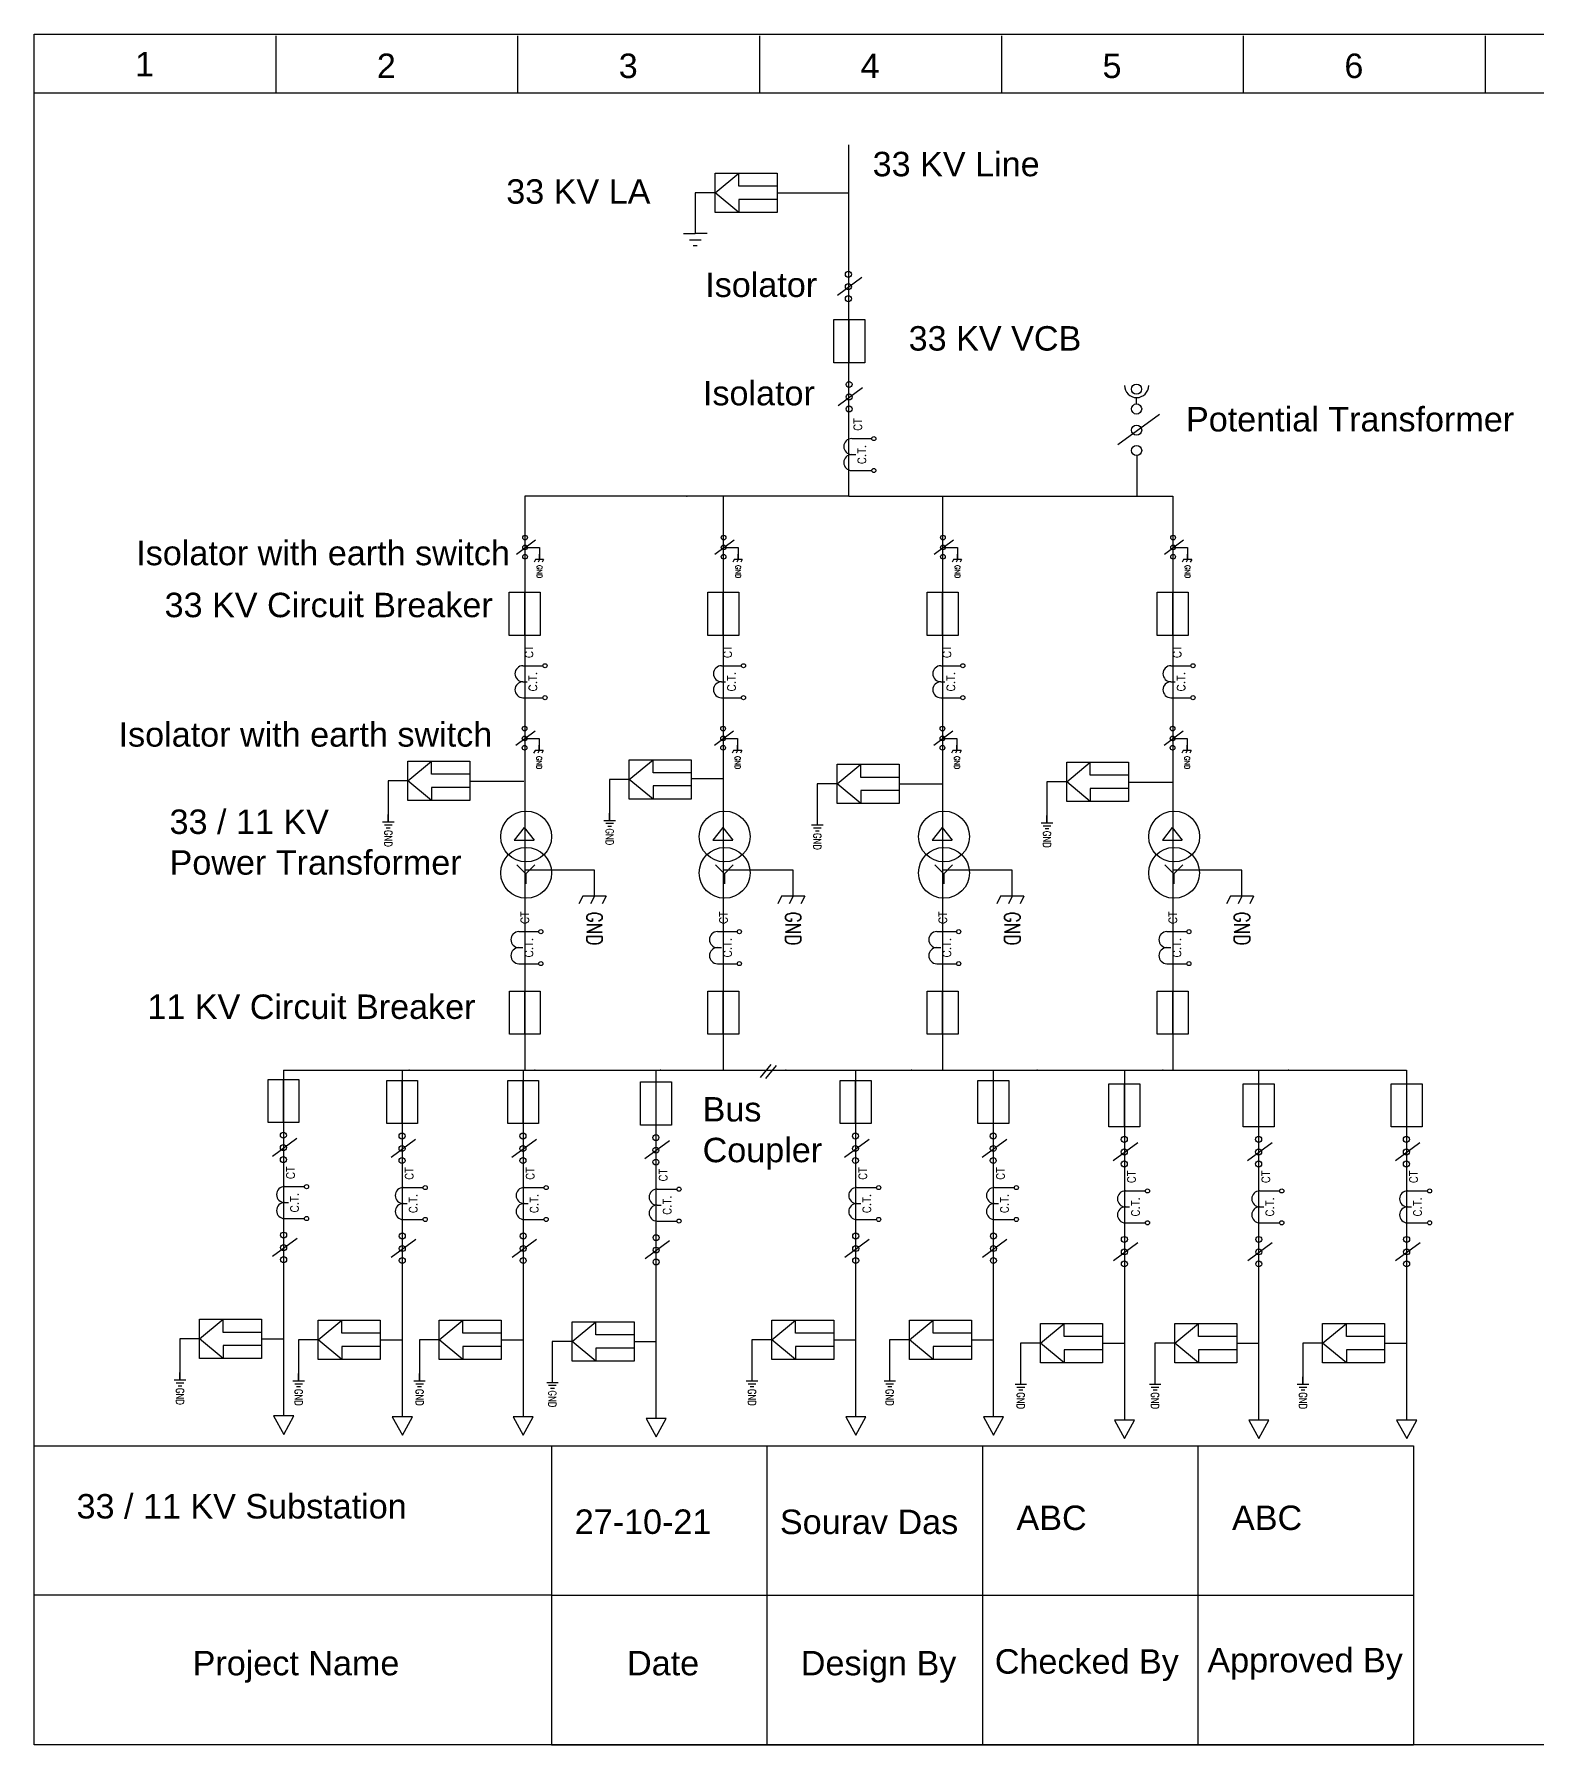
# Model space of a CAD drawing. Header units: inches. Extents: x 0 to 297, y 0 to 210.
# Drawn here: x 0 to 184.6, y 0 to 210 of the extents above; entities that cross this region are included whole.
import ezdxf
from ezdxf.enums import TextEntityAlignment as Align

# ---------------------------------------------------------------- set-up
doc = ezdxf.new("R2010")
doc.units = ezdxf.units.IN
doc.header["$MEASUREMENT"] = 0
for name, color, linetype in [('DESCCHILD', 20, 'Continuous'), ('MISC', 7, 'Continuous'), ('SYMS', 7, 'Continuous'), ('TAGS', 150, 'Continuous')]:
    doc.layers.add(name, color=color, linetype=linetype)
doc.styles.get("Standard").update_dxf_attribs({"font": 'arial.ttf'})
doc.styles.add('WD', font='romans.shx')

# ---------------------------------------------------------------- blocks, each defined once
blk = doc.blocks.new('HXF1CT')
for p, q in [((-0.25, 0.344), (-0.25, 0.032)), ((0, 0.344), (0, 0.281)), ((0.25, 0.344), (0.25, 0.032))]:
    blk.add_line(p, q)
for centre in [(-0.249, 0), (0.249, 0)]:
    blk.add_circle(centre, 0.0322)
for centre in [(-0.125, 0.344), (0.125, 0.344)]:
    blk.add_arc(centre, 0.125, 0, 180)
at = {"style": 'WD', "width": 0.7}
for tag, p in [('INST', (-0.388, 0.577)), ('DESC1', (-0.388, 0.252)), ('LOC', (-0.388, 0.408)), ('DESC2', (-0.388, 0.095))]:
    blk.add_attdef(tag, text='', height=0.125, dxfattribs=at).set_placement(p, align=Align.RIGHT)
at = {"style": 'WD'}
blk.add_attdef('TAG1', (0.368, 0.188), '', height=0.125, dxfattribs=at)
for tag, p, height, flags in [('X4TERM01', (-0.281, 0), 0.0125, 1), ('X1TERM02', (0.281, 0), 0.0125, 1), ('FAMILY', (0.304, 0.191), 0.01, 9), ('X8TERM01', (-0.249, -0.032), 0.0125, 1), ('X8TERM02', (0.249, -0.032), 0.0125, 1)]:
    blk.add_attdef(tag, p, '', height=height, dxfattribs=dict(at, flags=flags))
blk.add_attdef('TYPE', text='', height=0.125, dxfattribs=at).set_placement((0, 0.125), align=Align.CENTER)
at = {"linetype": 'Continuous', "style": 'WD', "flags": 9}
for tag, p in [('ASSYCODE', (0.328, 0.125)), ('MFG', (0.327, 0.143)), ('CAT', (0.329, 0.162))]:
    blk.add_attdef(tag, text='', height=0.01, dxfattribs=at).set_placement(p, align=Align.CENTER)
at = {"style": 'WD', "width": 0.7}
blk.add_attdef('RATING1', (0.368, 0.031), '', height=0.125, dxfattribs=at)
at = {"linetype": 'Continuous', "style": 'WD', "flags": 8}
for tag, p in [('TERM01', (-0.188, -0.031)), ('TERM02', (0.328, -0.031))]:
    blk.add_attdef(tag, text='', height=0.125, dxfattribs=at).set_placement(p, align=Align.TOP_LEFT)
blk = doc.blocks.new('HGND1')
for p, q in [((0.125, 0), (0, 0)), ((0.125, 0.09375), (0.125, -0.09375)), ((0.125, 0.09375), (0.1875, 0.0625)), ((0.125, 0), (0.1875, -0.03125)), ((0.125, -0.09375), (0.1875, -0.125))]:
    blk.add_line(p, q)
at = {"style": 'WD', "width": 0.8}
for tag, p in [('INST', (0.25, 0.3125)), ('LOC', (0.25, 0.15625)), ('TAG1', (0.25, 0)), ('DESC1', (0.25, -0.15625)), ('DESC2', (0.25, -0.3125))]:
    blk.add_attdef(tag, text='', height=0.125, dxfattribs=at).set_placement(p, align=Align.MIDDLE_LEFT)
at = {"style": 'WD', "flags": 1}
for tag in ['ASSYCODE', 'X4TERM01', 'CAT', 'FAMILY', 'MFG']:
    blk.add_attdef(tag, (0, 0), '', height=0.01, dxfattribs=at)
blk = doc.blocks.new('HGND2')
for p, q in [((0.125, 0), (0, 0)), ((0.125, 0.09375), (0.125, -0.09375)), ((0.171875, 0.0625), (0.171875, -0.0625)), ((0.21875, 0.03125), (0.21875, -0.03125))]:
    blk.add_line(p, q)
at = {"style": 'WD', "width": 0.8}
for tag, p in [('INST', (0.25, 0.3125)), ('TAG1', (0.25, 0)), ('LOC', (0.25, 0.15625)), ('DESC1', (0.25, -0.15625)), ('DESC2', (0.25, -0.3125))]:
    blk.add_attdef(tag, text='', height=0.125, dxfattribs=at).set_placement(p, align=Align.MIDDLE_LEFT)
at = {"style": 'WD', "flags": 1}
for tag in ['ASSYCODE', 'CAT', 'X4TERM01', 'MFG', 'FAMILY']:
    blk.add_attdef(tag, (0, 0), '', height=0.01, dxfattribs=at)

msp = doc.modelspace()

# ---------------------------------------------------------------- linework, layer by layer
for p, q in [((29.7, 202.82), (29.7, 209.8)), ((59.4, 202.82), (59.4, 209.8)), ((89.1, 202.82), (89.1, 209.8)), ((118.8, 202.82), (118.8, 209.8)), ((148.5, 202.82), (148.5, 209.8)), ((178.2, 202.82), (178.2, 209.8)), ((0, 202.82), (297, 202.82)), ((100.01, 192.53), (100.01, 196.43)), ((83.61, 192.94), (91.22, 192.94)), ((83.61, 188.11), (83.61, 192.94)), ((83.61, 190.53), (86.52, 192.94)), ((86.52, 191.33), (86.52, 192.94)), ((91.22, 191.33), (86.52, 191.33)), ((91.22, 192.94), (91.22, 188.11)), ((100.01, 183.63), (100.01, 192.53)), ((83.61, 190.53), (81.17, 190.53)), ((81.17, 190.53), (81.17, 185.54)), ((86.52, 188.11), (83.61, 190.53)), ((91.22, 189.72), (86.52, 189.72)), ((86.52, 189.72), (86.52, 188.11)), ((91.22, 190.53), (100.01, 190.53)), ((91.22, 188.11), (83.61, 188.11)), ((79.73, 185.54), (81.17, 185.54)), ((82.61, 185.54), (81.17, 185.54)), ((80.45, 184.76), (81.89, 184.76)), ((80.92, 184.06), (81.41, 184.06)), ((100.01, 153.27), (100.01, 183.63)), ((98.62, 177.96), (101.62, 180.17)), ((100.08, 169.66), (100.08, 174.96)), ((98.71, 164.43), (101.71, 166.64)), ((135.36, 164.62), (135.36, 165.38)), ((133.07, 159.63), (138.17, 163.37)), ((135.39, 158.3), (135.39, 153.27)), ((100.01, 153.27), (60.23, 153.27)), ((60.23, 153.27), (60.23, 82.8)), ((84.6, 153.27), (84.6, 82.8)), ((84.6, 153.27), (84.6, 82.8)), ((100.01, 153.27), (139.79, 153.27)), ((111.54, 153.27), (111.54, 82.8)), ((111.54, 153.27), (111.54, 82.8)), ((139.79, 153.27), (139.79, 82.8)), ((139.79, 153.27), (139.79, 82.8)), ((59.21, 146.18), (61.57, 147.91)), ((83.59, 146.18), (85.95, 147.91)), ((110.52, 146.18), (112.88, 147.91)), ((138.78, 146.18), (141.13, 147.91)), ((60.27, 147), (62.06, 147)), ((62.06, 147), (62.06, 145.56)), ((84.65, 147), (86.43, 147)), ((86.43, 147), (86.43, 145.56)), ((111.58, 147), (113.36, 147)), ((113.36, 147), (113.36, 145.56)), ((139.84, 147), (141.62, 147)), ((141.62, 147), (141.62, 145.56)), ((60.23, 136.2), (60.23, 141.5)), ((84.61, 136.2), (84.61, 141.5)), ((111.54, 136.2), (111.54, 141.5)), ((139.8, 136.2), (139.8, 141.5)), ((59.15, 122.73), (61.51, 124.46)), ((83.53, 122.73), (85.88, 124.46)), ((110.46, 122.73), (112.81, 124.46)), ((138.72, 122.73), (141.07, 124.46)), ((60.21, 123.55), (61.99, 123.55)), ((61.99, 123.55), (61.99, 122.11)), ((84.59, 123.55), (86.37, 123.55)), ((86.37, 123.55), (86.37, 122.11)), ((111.52, 123.55), (113.3, 123.55)), ((113.3, 123.55), (113.3, 122.11)), ((139.78, 123.55), (141.56, 123.55)), ((141.56, 123.55), (141.56, 122.11)), ((45.89, 120.75), (53.5, 120.75)), ((45.89, 115.91), (45.89, 120.75)), ((45.89, 118.33), (48.8, 120.75)), ((48.8, 119.14), (48.8, 120.75)), ((53.5, 120.75), (53.5, 115.91)), ((73.07, 120.93), (80.68, 120.93)), ((73.07, 116.1), (73.07, 120.93)), ((73.07, 118.52), (75.98, 120.93)), ((75.98, 119.32), (75.98, 120.93)), ((80.68, 120.93), (80.68, 116.1)), ((98.58, 120.38), (106.19, 120.38)), ((98.58, 115.54), (98.58, 120.38)), ((98.58, 117.96), (101.49, 120.38)), ((101.49, 118.77), (101.49, 120.38)), ((106.19, 120.38), (106.19, 115.54)), ((126.77, 120.64), (134.37, 120.64)), ((126.77, 115.8), (126.77, 120.64)), ((126.77, 118.22), (129.67, 120.64)), ((129.67, 119.02), (129.67, 120.64)), ((134.37, 120.64), (134.37, 115.8)), ((45.89, 118.33), (43.45, 118.33)), ((43.45, 118.33), (43.45, 113.35)), ((48.8, 115.91), (45.89, 118.33)), ((53.5, 119.14), (48.8, 119.14)), ((53.48, 118.31), (60.13, 118.31)), ((73.07, 118.52), (70.63, 118.52)), ((70.63, 118.52), (70.63, 113.53)), ((75.98, 116.1), (73.07, 118.52)), ((80.68, 119.32), (75.98, 119.32)), ((80.68, 117.71), (75.98, 117.71)), ((75.98, 117.71), (75.98, 116.1)), ((80.74, 118.64), (84.6, 118.64)), ((98.58, 117.96), (96.14, 117.96)), ((96.14, 117.96), (96.14, 112.98)), ((101.49, 115.54), (98.58, 117.96)), ((106.19, 118.77), (101.49, 118.77)), ((106.17, 117.98), (111.54, 117.98)), ((126.77, 118.22), (124.33, 118.22)), ((124.33, 118.22), (124.33, 113.23)), ((129.67, 115.8), (126.77, 118.22)), ((134.37, 119.02), (129.67, 119.02)), ((134.34, 118.17), (139.79, 118.17)), ((53.5, 115.91), (45.89, 115.91)), ((53.5, 117.53), (48.8, 117.53)), ((48.8, 117.53), (48.8, 115.91)), ((80.68, 116.1), (73.07, 116.1)), ((106.19, 115.54), (98.58, 115.54)), ((106.19, 117.15), (101.49, 117.15)), ((101.49, 117.15), (101.49, 115.54)), ((134.37, 115.8), (126.77, 115.8)), ((134.37, 117.41), (129.67, 117.41)), ((129.67, 117.41), (129.67, 115.8)), ((60.17, 112.62), (58.95, 111.04)), ((60.17, 112.62), (61.4, 111.04)), ((84.55, 112.62), (83.33, 111.04)), ((84.55, 112.62), (85.78, 111.04)), ((111.48, 112.62), (110.26, 111.04)), ((111.48, 112.62), (112.71, 111.04)), ((139.74, 112.62), (138.52, 111.04)), ((139.74, 112.62), (140.97, 111.04)), ((58.95, 111.04), (61.4, 111.04)), ((83.33, 111.04), (85.78, 111.04)), ((110.26, 111.04), (112.71, 111.04)), ((138.52, 111.04), (140.97, 111.04)), ((59.27, 108.03), (60.37, 106.94)), ((68.79, 107.38), (60.23, 107.38)), ((60.37, 106.94), (61.46, 108.03)), ((68.79, 106.09), (68.79, 107.38)), ((83.65, 108.03), (84.74, 106.94)), ((93.19, 107.38), (84.6, 107.38)), ((84.74, 106.94), (85.84, 108.03)), ((93.19, 106.09), (93.19, 107.38)), ((110.58, 108.03), (111.67, 106.94)), ((120.09, 107.38), (111.54, 107.38)), ((111.67, 106.94), (112.77, 108.03)), ((120.09, 106.09), (120.09, 107.38)), ((138.84, 108.03), (139.93, 106.94)), ((148.29, 107.38), (139.79, 107.38)), ((139.93, 106.94), (141.03, 108.03)), ((148.29, 106.09), (148.29, 107.38)), ((60.37, 106.94), (60.37, 105.71)), ((84.74, 106.94), (84.74, 105.71)), ((111.67, 106.94), (111.67, 105.71)), ((139.93, 106.94), (139.93, 105.71)), ((60.23, 87.22), (60.23, 92.53)), ((84.61, 87.22), (84.61, 92.53)), ((111.54, 87.22), (111.54, 92.53)), ((139.8, 87.22), (139.8, 92.53)), ((30.61, 82.8), (168.49, 82.8)), ((30.61, 82.8), (30.61, 44.57)), ((45.17, 82.8), (45.17, 44.46)), ((60.02, 82.8), (60.02, 44.46)), ((76.34, 82.8), (76.34, 44.27)), ((90.44, 83.52), (89.14, 81.92)), ((91.11, 83.39), (89.81, 81.78)), ((100.85, 82.8), (100.85, 44.46)), ((117.76, 82.8), (117.76, 44.46)), ((133.85, 82.8), (133.85, 44.05)), ((150.34, 82.8), (150.34, 44.05)), ((168.49, 82.8), (168.49, 44.05)), ((30.62, 76.38), (30.62, 81.68)), ((45.18, 76.27), (45.18, 81.57)), ((60.03, 76.27), (60.03, 81.57)), ((76.36, 76.07), (76.36, 81.38)), ((100.86, 76.27), (100.86, 81.57)), ((117.77, 76.27), (117.77, 81.57)), ((133.86, 75.86), (133.86, 81.16)), ((150.36, 75.86), (150.36, 81.16)), ((29.25, 72.27), (32.25, 74.47)), ((43.81, 72.15), (46.82, 74.36)), ((58.66, 72.15), (61.67, 74.36)), ((74.98, 71.96), (77.99, 74.17)), ((99.49, 72.15), (102.5, 74.36)), ((116.4, 72.15), (119.41, 74.36)), ((132.49, 71.74), (135.49, 73.95)), ((148.98, 71.74), (151.99, 73.95)), ((167.13, 71.74), (170.14, 73.95)), ((29.27, 59.99), (32.28, 62.2)), ((43.84, 59.88), (46.84, 62.09)), ((58.68, 59.88), (61.69, 62.09)), ((75.01, 59.69), (78.02, 61.89)), ((99.52, 59.88), (102.52, 62.09)), ((116.43, 59.88), (119.43, 62.09)), ((132.51, 59.47), (135.52, 61.68)), ((149.01, 59.47), (152.02, 61.68)), ((167.16, 59.47), (170.16, 61.68)), ((20.31, 52.24), (27.92, 52.24)), ((20.31, 47.41), (20.31, 52.24)), ((20.31, 49.82), (23.22, 52.24)), ((23.22, 50.63), (23.22, 52.24)), ((27.92, 50.63), (23.22, 50.63)), ((27.92, 52.24), (27.92, 47.41)), ((34.88, 52.13), (42.49, 52.13)), ((34.88, 47.29), (34.88, 52.13)), ((34.88, 49.71), (37.79, 52.13)), ((37.79, 50.52), (37.79, 52.13)), ((42.49, 50.52), (37.79, 50.52)), ((42.49, 52.13), (42.49, 47.29)), ((49.73, 52.13), (57.34, 52.13)), ((49.73, 47.29), (49.73, 52.13)), ((49.73, 49.71), (52.63, 52.13)), ((52.63, 50.52), (52.63, 52.13)), ((57.34, 50.52), (52.63, 50.52)), ((57.34, 52.13), (57.34, 47.29)), ((66.05, 51.94), (73.66, 51.94)), ((66.05, 47.1), (66.05, 51.94)), ((66.05, 49.52), (68.96, 51.94)), ((68.96, 50.32), (68.96, 51.94)), ((73.66, 51.94), (73.66, 47.1)), ((90.56, 52.13), (98.17, 52.13)), ((90.56, 47.29), (90.56, 52.13)), ((90.56, 49.71), (93.47, 52.13)), ((93.47, 50.52), (93.47, 52.13)), ((98.17, 50.52), (93.47, 50.52)), ((98.17, 52.13), (98.17, 47.29)), ((107.47, 52.13), (115.08, 52.13)), ((107.47, 47.29), (107.47, 52.13)), ((107.47, 49.71), (110.38, 52.13)), ((110.38, 50.52), (110.38, 52.13)), ((115.08, 50.52), (110.38, 50.52)), ((115.08, 52.13), (115.08, 47.29)), ((123.56, 51.72), (131.16, 51.72)), ((123.56, 46.88), (123.56, 51.72)), ((123.56, 49.3), (126.46, 51.72)), ((126.46, 50.11), (126.46, 51.72)), ((131.16, 51.72), (131.16, 46.88)), ((140.05, 51.72), (147.66, 51.72)), ((140.05, 46.88), (140.05, 51.72)), ((140.05, 49.3), (142.96, 51.72)), ((142.96, 50.11), (142.96, 51.72)), ((147.66, 51.72), (147.66, 46.88)), ((158.2, 51.72), (165.81, 51.72)), ((158.2, 46.88), (158.2, 51.72)), ((158.2, 49.3), (161.11, 51.72)), ((161.11, 50.11), (161.11, 51.72)), ((165.81, 51.72), (165.81, 46.88)), ((20.31, 49.82), (17.87, 49.82)), ((17.87, 49.82), (17.87, 44.84)), ((23.22, 47.41), (20.31, 49.82)), ((27.92, 49.02), (23.22, 49.02)), ((23.22, 49.02), (23.22, 47.41)), ((27.92, 49.82), (30.61, 49.82)), ((34.88, 49.71), (32.44, 49.71)), ((32.44, 49.71), (32.44, 44.73)), ((37.79, 47.29), (34.88, 49.71)), ((42.49, 48.91), (37.79, 48.91)), ((37.79, 48.91), (37.79, 47.29)), ((42.49, 49.71), (45.17, 49.71)), ((49.73, 49.71), (47.29, 49.71)), ((47.29, 49.71), (47.29, 44.73)), ((52.63, 47.29), (49.73, 49.71)), ((57.34, 48.91), (52.63, 48.91)), ((52.63, 48.91), (52.63, 47.29)), ((57.34, 49.71), (60.02, 49.71)), ((66.05, 49.52), (63.61, 49.52)), ((63.61, 49.52), (63.61, 44.53)), ((68.96, 47.1), (66.05, 49.52)), ((73.66, 50.32), (68.96, 50.32)), ((73.66, 48.71), (68.96, 48.71)), ((68.96, 48.71), (68.96, 47.1)), ((73.66, 49.52), (76.34, 49.52)), ((90.56, 49.71), (88.12, 49.71)), ((88.12, 49.71), (88.12, 44.73)), ((93.47, 47.29), (90.56, 49.71)), ((98.17, 48.91), (93.47, 48.91)), ((93.47, 48.91), (93.47, 47.29)), ((98.17, 49.71), (100.85, 49.71)), ((107.47, 49.71), (105.03, 49.71)), ((105.03, 49.71), (105.03, 44.73)), ((110.38, 47.29), (107.47, 49.71)), ((115.08, 48.91), (110.38, 48.91)), ((110.38, 48.91), (110.38, 47.29)), ((115.08, 49.71), (117.76, 49.71)), ((123.56, 49.3), (121.12, 49.3)), ((121.12, 49.3), (121.12, 44.32)), ((126.46, 46.88), (123.56, 49.3)), ((131.16, 50.11), (126.46, 50.11)), ((131.16, 48.49), (126.46, 48.49)), ((126.46, 48.49), (126.46, 46.88)), ((131.16, 49.3), (133.85, 49.3)), ((140.05, 49.3), (137.61, 49.3)), ((137.61, 49.3), (137.61, 44.32)), ((142.96, 46.88), (140.05, 49.3)), ((147.66, 50.11), (142.96, 50.11)), ((147.66, 48.49), (142.96, 48.49)), ((142.96, 48.49), (142.96, 46.88)), ((147.66, 49.3), (150.34, 49.3)), ((158.2, 49.3), (155.76, 49.3)), ((155.76, 49.3), (155.76, 44.32)), ((161.11, 46.88), (158.2, 49.3)), ((165.81, 50.11), (161.11, 50.11)), ((165.81, 48.49), (161.11, 48.49)), ((161.11, 48.49), (161.11, 46.88)), ((165.81, 49.3), (168.49, 49.3)), ((27.92, 47.41), (20.31, 47.41)), ((42.49, 47.29), (34.88, 47.29)), ((57.34, 47.29), (49.73, 47.29)), ((73.66, 47.1), (66.05, 47.1)), ((98.17, 47.29), (90.56, 47.29)), ((115.08, 47.29), (107.47, 47.29)), ((131.16, 46.88), (123.56, 46.88)), ((147.66, 46.88), (140.05, 46.88)), ((165.81, 46.88), (158.2, 46.88)), ((30.61, 44.57), (30.61, 40.38)), ((45.17, 44.46), (45.17, 40.27)), ((60.02, 44.46), (60.02, 40.27)), ((76.34, 44.27), (76.34, 40.07)), ((100.85, 44.46), (100.85, 40.27)), ((117.76, 44.46), (117.76, 40.27)), ((133.85, 44.05), (133.85, 39.86)), ((150.34, 44.05), (150.34, 39.86)), ((168.49, 44.05), (168.49, 39.86)), ((30.61, 40.38), (29.39, 40.38)), ((29.39, 40.38), (30.63, 38.11)), ((31.87, 40.38), (30.61, 40.38)), ((30.63, 38.11), (31.87, 40.38)), ((45.17, 40.27), (43.96, 40.27)), ((43.96, 40.27), (45.2, 38)), ((46.44, 40.27), (45.17, 40.27)), ((45.2, 38), (46.44, 40.27)), ((60.02, 40.27), (58.81, 40.27)), ((58.81, 40.27), (60.05, 38)), ((61.28, 40.27), (60.02, 40.27)), ((60.05, 38), (61.28, 40.27)), ((76.34, 40.07), (75.13, 40.07)), ((75.13, 40.07), (76.37, 37.81)), ((77.61, 40.07), (76.34, 40.07)), ((76.37, 37.81), (77.61, 40.07)), ((100.85, 40.27), (99.64, 40.27)), ((99.64, 40.27), (100.88, 38)), ((102.12, 40.27), (100.85, 40.27)), ((100.88, 38), (102.12, 40.27)), ((117.76, 40.27), (116.55, 40.27)), ((116.55, 40.27), (117.79, 38)), ((119.03, 40.27), (117.76, 40.27)), ((117.79, 38), (119.03, 40.27)), ((133.85, 39.86), (132.64, 39.86)), ((132.64, 39.86), (133.87, 37.59)), ((135.11, 39.86), (133.85, 39.86)), ((133.87, 37.59), (135.11, 39.86)), ((150.34, 39.86), (149.13, 39.86)), ((149.13, 39.86), (150.37, 37.59)), ((151.61, 39.86), (150.34, 39.86)), ((150.37, 37.59), (151.61, 39.86)), ((168.49, 39.86), (167.28, 39.86)), ((167.28, 39.86), (168.52, 37.59)), ((169.76, 39.86), (168.49, 39.86)), ((168.52, 37.59), (169.76, 39.86)), ((0, 36.72), (169.35, 36.72)), ((63.51, 36.72), (63.51, 0)), ((89.97, 36.72), (89.97, 0)), ((116.43, 36.72), (116.43, 0)), ((142.89, 36.72), (142.89, 0)), ((169.35, 36.72), (169.35, 0)), ((63.51, 18.36), (0, 18.36)), ((63.51, 18.36), (169.35, 18.36)), ((63.51, 0), (169.35, 0))]:
    msp.add_line(p, q)
for points in [[(0, 0), (0, 210), (297, 210), (297, 0), (0, 0)], [(0, 210), (297, 210), (297, 0), (0, 0)], [(98.18, 174.96), (101.98, 174.96), (101.98, 169.66), (98.18, 169.66)], [(58.33, 141.5), (62.13, 141.5), (62.13, 136.2), (58.33, 136.2)], [(82.71, 141.5), (86.5, 141.5), (86.5, 136.2), (82.71, 136.2)], [(109.64, 141.5), (113.43, 141.5), (113.43, 136.2), (109.64, 136.2)], [(137.9, 141.5), (141.69, 141.5), (141.69, 136.2), (137.9, 136.2)], [(58.34, 92.53), (62.13, 92.53), (62.13, 87.22), (58.34, 87.22)], [(82.71, 92.53), (86.51, 92.53), (86.51, 87.22), (82.71, 87.22)], [(109.64, 92.53), (113.44, 92.53), (113.44, 87.22), (109.64, 87.22)], [(137.9, 92.53), (141.7, 92.53), (141.7, 87.22), (137.9, 87.22)], [(28.72, 81.68), (32.51, 81.68), (32.51, 76.38), (28.72, 76.38)], [(43.29, 81.57), (47.08, 81.57), (47.08, 76.27), (43.29, 76.27)], [(58.14, 81.57), (61.93, 81.57), (61.93, 76.27), (58.14, 76.27)], [(74.46, 81.38), (78.25, 81.38), (78.25, 76.07), (74.46, 76.07)], [(98.97, 81.57), (102.76, 81.57), (102.76, 76.27), (98.97, 76.27)], [(115.88, 81.57), (119.67, 81.57), (119.67, 76.27), (115.88, 76.27)], [(131.96, 81.16), (135.76, 81.16), (135.76, 75.86), (131.96, 75.86)], [(148.46, 81.16), (152.25, 81.16), (152.25, 75.86), (148.46, 75.86)], [(166.61, 81.16), (170.4, 81.16), (170.4, 75.86), (166.61, 75.86)]]:
    msp.add_lwpolyline(points, close=True)
for centre, radius in [((99.97, 180.53), 0.368), ((99.97, 179), 0.368), ((99.97, 177.53), 0.368), ((100.06, 167), 0.368), ((135.35, 166.42), 0.624), ((100.06, 165.47), 0.368), ((100.06, 164), 0.368), ((135.36, 163.99), 0.624), ((135.36, 161.4), 0.624), ((135.36, 158.9), 0.624), ((60.27, 148.2), 0.288), ((60.27, 147), 0.288), ((84.65, 148.2), 0.288), ((84.65, 147), 0.288), ((111.58, 148.2), 0.288), ((111.58, 147), 0.288), ((139.84, 148.2), 0.288), ((139.84, 147), 0.288), ((60.27, 145.85), 0.288), ((84.65, 145.85), 0.288), ((111.58, 145.85), 0.288), ((139.84, 145.85), 0.288), ((60.21, 124.75), 0.288), ((84.59, 124.75), 0.288), ((111.52, 124.75), 0.288), ((139.78, 124.75), 0.288), ((60.21, 123.55), 0.288), ((60.21, 122.4), 0.288), ((84.59, 123.55), 0.288), ((84.59, 122.4), 0.288), ((111.52, 123.55), 0.288), ((111.52, 122.4), 0.288), ((139.78, 123.55), 0.288), ((139.78, 122.4), 0.288), ((60.4, 111.5), 3.12), ((84.78, 111.5), 3.12), ((111.71, 111.5), 3.12), ((139.97, 111.5), 3.12), ((60.4, 107.04), 3.12), ((84.77, 107.04), 3.12), ((111.7, 107.04), 3.12), ((139.96, 107.04), 3.12), ((30.6, 74.84), 0.368), ((30.6, 73.31), 0.368), ((45.16, 74.73), 0.368), ((45.16, 73.2), 0.368), ((60.01, 74.73), 0.368), ((60.01, 73.2), 0.368), ((76.33, 74.54), 0.368), ((100.84, 74.73), 0.368), ((100.84, 73.2), 0.368), ((117.75, 74.73), 0.368), ((117.75, 73.2), 0.368), ((133.84, 74.32), 0.368), ((150.34, 74.32), 0.368), ((168.48, 74.32), 0.368), ((30.6, 71.84), 0.368), ((45.16, 71.73), 0.368), ((60.01, 71.73), 0.368), ((76.33, 73), 0.368), ((76.33, 71.53), 0.368), ((100.84, 71.73), 0.368), ((117.75, 71.73), 0.368), ((133.84, 72.78), 0.368), ((133.84, 71.31), 0.368), ((150.34, 72.78), 0.368), ((150.34, 71.31), 0.368), ((168.48, 72.78), 0.368), ((168.48, 71.31), 0.368), ((30.62, 62.57), 0.368), ((30.62, 61.04), 0.368), ((45.19, 62.46), 0.368), ((45.19, 60.92), 0.368), ((60.04, 62.46), 0.368), ((60.04, 60.92), 0.368), ((76.36, 62.26), 0.368), ((76.36, 60.73), 0.368), ((100.87, 62.46), 0.368), ((100.87, 60.92), 0.368), ((117.78, 62.46), 0.368), ((117.78, 60.92), 0.368), ((133.86, 62.04), 0.368), ((150.36, 62.04), 0.368), ((168.51, 62.04), 0.368), ((30.62, 59.56), 0.368), ((45.19, 59.45), 0.368), ((60.04, 59.45), 0.368), ((76.36, 59.26), 0.368), ((100.87, 59.45), 0.368), ((117.78, 59.45), 0.368), ((133.86, 60.51), 0.368), ((133.86, 59.04), 0.368), ((150.36, 60.51), 0.368), ((150.36, 59.04), 0.368), ((168.51, 60.51), 0.368), ((168.51, 59.04), 0.368)]:
    msp.add_circle(centre, radius)
msp.add_arc((135.36, 166.87), 1.48, 180, 0)
for p in [(29.7, 202.82), (59.4, 202.82), (89.1, 202.82), (118.8, 202.82), (148.5, 202.82), (178.2, 202.82), (91.22, 191.33), (91.22, 189.72), (80.12, 153.27), (80.12, 153.27), (53.5, 119.14), (80.68, 119.32), (80.68, 117.71), (106.19, 118.77), (134.37, 119.02), (53.5, 117.53), (106.19, 117.15), (134.37, 117.41), (46.03, 82.8), (61.45, 82.8), (76.88, 82.8), (92.3, 82.8), (107.72, 82.8), (123.15, 82.8), (138.57, 82.8), (153.99, 82.8), (27.92, 50.63), (42.49, 50.52), (57.34, 50.52), (98.17, 50.52), (115.08, 50.52), (27.92, 49.02), (42.49, 48.91), (57.34, 48.91), (73.66, 50.32), (73.66, 48.71), (98.17, 48.91), (115.08, 48.91), (131.16, 50.11), (131.16, 48.49), (147.66, 50.11), (147.66, 48.49), (165.81, 50.11), (165.81, 48.49), (89.97, 0), (116.43, 0), (142.89, 0)]:
    msp.add_point(p)

# ---------------------------------------------------------------- block references
at = {"layer": 'SYMS'}
ref = msp.add_blockref('HXF1CT', (103.09, 158.4), dxfattribs=dict(at, xscale=7.861260076391131, yscale=7.861260076391131, zscale=7.861260076391131, rotation=90))
ref.add_attrib('TYPE', 'C.T.', dxfattribs={"layer": 'MISC', "height": 0.983, "rotation": 90, "style": 'WD'}).set_placement((102.11, 158.4), align=Align.CENTER)
ref.add_attrib('TAG1', 'CT', (101.61, 161.29), dxfattribs={"layer": 'TAGS', "height": 0.983, "rotation": 90, "style": 'WD'})
ref = msp.add_blockref('HGND1', (62.05, 146.17), dxfattribs=dict(at, xscale=5.323078943291568, yscale=5.323078943291568, zscale=5.323078943291568, rotation=270))
ref.add_attrib('TAG1', 'GND', dxfattribs={"layer": 'TAGS', "height": 0.665, "rotation": 270, "style": 'WD', "width": 0.8}).set_placement((62.05, 144.84), align=Align.MIDDLE_LEFT)
ref = msp.add_blockref('HGND1', (86.43, 146.17), dxfattribs=dict(at, xscale=5.323078943291568, yscale=5.323078943291568, zscale=5.323078943291568, rotation=270))
ref.add_attrib('TAG1', 'GND', dxfattribs={"layer": 'TAGS', "height": 0.665, "rotation": 270, "style": 'WD', "width": 0.8}).set_placement((86.43, 144.84), align=Align.MIDDLE_LEFT)
ref = msp.add_blockref('HGND1', (113.36, 146.17), dxfattribs=dict(at, xscale=5.323078943291568, yscale=5.323078943291568, zscale=5.323078943291568, rotation=270))
ref.add_attrib('TAG1', 'GND', dxfattribs={"layer": 'TAGS', "height": 0.665, "rotation": 270, "style": 'WD', "width": 0.8}).set_placement((113.36, 144.84), align=Align.MIDDLE_LEFT)
ref = msp.add_blockref('HGND1', (141.62, 146.17), dxfattribs=dict(at, xscale=5.323078943291568, yscale=5.323078943291568, zscale=5.323078943291568, rotation=270))
ref.add_attrib('TAG1', 'GND', dxfattribs={"layer": 'TAGS', "height": 0.665, "rotation": 270, "style": 'WD', "width": 0.8}).set_placement((141.62, 144.84), align=Align.MIDDLE_LEFT)
ref = msp.add_blockref('HXF1CT', (62.72, 130.51), dxfattribs=dict(at, xscale=7.861260076391131, yscale=7.861260076391131, zscale=7.861260076391131, rotation=90))
ref.add_attrib('TYPE', 'C.T.', dxfattribs={"layer": 'MISC', "height": 0.983, "rotation": 90, "style": 'WD'}).set_placement((61.73, 130.51), align=Align.CENTER)
ref.add_attrib('TAG1', 'CT', (61.24, 133.41), dxfattribs={"layer": 'TAGS', "height": 0.983, "rotation": 90, "style": 'WD'})
ref = msp.add_blockref('HXF1CT', (87.09, 130.51), dxfattribs=dict(at, xscale=7.861260076391131, yscale=7.861260076391131, zscale=7.861260076391131, rotation=90))
ref.add_attrib('TYPE', 'C.T.', dxfattribs={"layer": 'MISC', "height": 0.983, "rotation": 90, "style": 'WD'}).set_placement((86.11, 130.51), align=Align.CENTER)
ref.add_attrib('TAG1', 'CT', (85.62, 133.41), dxfattribs={"layer": 'TAGS', "height": 0.983, "rotation": 90, "style": 'WD'})
ref = msp.add_blockref('HXF1CT', (114.02, 130.51), dxfattribs=dict(at, xscale=7.861260076391131, yscale=7.861260076391131, zscale=7.861260076391131, rotation=90))
ref.add_attrib('TYPE', 'C.T.', dxfattribs={"layer": 'MISC', "height": 0.983, "rotation": 90, "style": 'WD'}).set_placement((113.04, 130.51), align=Align.CENTER)
ref.add_attrib('TAG1', 'CT', (112.55, 133.41), dxfattribs={"layer": 'TAGS', "height": 0.983, "rotation": 90, "style": 'WD'})
ref = msp.add_blockref('HXF1CT', (142.28, 130.51), dxfattribs=dict(at, xscale=7.861260076391131, yscale=7.861260076391131, zscale=7.861260076391131, rotation=90))
ref.add_attrib('TYPE', 'C.T.', dxfattribs={"layer": 'MISC', "height": 0.983, "rotation": 90, "style": 'WD'}).set_placement((141.3, 130.51), align=Align.CENTER)
ref.add_attrib('TAG1', 'CT', (140.81, 133.41), dxfattribs={"layer": 'TAGS', "height": 0.983, "rotation": 90, "style": 'WD'})
ref = msp.add_blockref('HGND1', (61.99, 122.72), dxfattribs=dict(at, xscale=5.323078943291568, yscale=5.323078943291568, zscale=5.323078943291568, rotation=270))
ref.add_attrib('TAG1', 'GND', dxfattribs={"layer": 'TAGS', "height": 0.665, "rotation": 270, "style": 'WD', "width": 0.8}).set_placement((61.99, 121.39), align=Align.MIDDLE_LEFT)
ref = msp.add_blockref('HGND1', (86.37, 122.72), dxfattribs=dict(at, xscale=5.323078943291568, yscale=5.323078943291568, zscale=5.323078943291568, rotation=270))
ref.add_attrib('TAG1', 'GND', dxfattribs={"layer": 'TAGS', "height": 0.665, "rotation": 270, "style": 'WD', "width": 0.8}).set_placement((86.37, 121.39), align=Align.MIDDLE_LEFT)
ref = msp.add_blockref('HGND1', (113.3, 122.72), dxfattribs=dict(at, xscale=5.323078943291568, yscale=5.323078943291568, zscale=5.323078943291568, rotation=270))
ref.add_attrib('TAG1', 'GND', dxfattribs={"layer": 'TAGS', "height": 0.665, "rotation": 270, "style": 'WD', "width": 0.8}).set_placement((113.3, 121.39), align=Align.MIDDLE_LEFT)
ref = msp.add_blockref('HGND1', (141.56, 122.72), dxfattribs=dict(at, xscale=5.323078943291568, yscale=5.323078943291568, zscale=5.323078943291568, rotation=270))
ref.add_attrib('TAG1', 'GND', dxfattribs={"layer": 'TAGS', "height": 0.665, "rotation": 270, "style": 'WD', "width": 0.8}).set_placement((141.56, 121.39), align=Align.MIDDLE_LEFT)
ref = msp.add_blockref('HGND2', (43.47, 114.2), dxfattribs=dict(at, xscale=7.555388156461701, yscale=7.555388156461701, zscale=7.555388156461701, rotation=270))
ref.add_attrib('TAG1', 'GND', dxfattribs={"layer": 'TAGS', "height": 0.944, "rotation": 270, "style": 'WD', "width": 0.8}).set_placement((43.47, 112.31), align=Align.MIDDLE_LEFT)
ref = msp.add_blockref('HGND2', (70.65, 114.39), dxfattribs=dict(at, xscale=7.555388156461701, yscale=7.555388156461701, zscale=7.555388156461701, rotation=270))
ref.add_attrib('TAG1', 'GND', dxfattribs={"layer": 'TAGS', "height": 0.944, "rotation": 270, "style": 'WD', "width": 0.8}).set_placement((70.65, 112.5), align=Align.MIDDLE_LEFT)
ref = msp.add_blockref('HGND2', (96.16, 113.83), dxfattribs=dict(at, xscale=7.555388156461701, yscale=7.555388156461701, zscale=7.555388156461701, rotation=270))
ref.add_attrib('TAG1', 'GND', dxfattribs={"layer": 'TAGS', "height": 0.944, "rotation": 270, "style": 'WD', "width": 0.8}).set_placement((96.16, 111.94), align=Align.MIDDLE_LEFT)
ref = msp.add_blockref('HGND2', (124.35, 114.09), dxfattribs=dict(at, xscale=7.555388156461701, yscale=7.555388156461701, zscale=7.555388156461701, rotation=270))
ref.add_attrib('TAG1', 'GND', dxfattribs={"layer": 'TAGS', "height": 0.944, "rotation": 270, "style": 'WD', "width": 0.8}).set_placement((124.35, 112.2), align=Align.MIDDLE_LEFT)
ref = msp.add_blockref('HGND1', (68.79, 106.09), dxfattribs=dict(at, xscale=15.19757015171092, yscale=15.19757015171092, zscale=15.19757015171092, rotation=270))
ref.add_attrib('TAG1', 'GND', dxfattribs={"layer": 'TAGS', "height": 1.9, "rotation": 270, "style": 'WD', "width": 0.8}).set_placement((68.79, 102.29), align=Align.MIDDLE_LEFT)
ref = msp.add_blockref('HGND1', (93.19, 106.09), dxfattribs=dict(at, xscale=15.19757015171092, yscale=15.19757015171092, zscale=15.19757015171092, rotation=270))
ref.add_attrib('TAG1', 'GND', dxfattribs={"layer": 'TAGS', "height": 1.9, "rotation": 270, "style": 'WD', "width": 0.8}).set_placement((93.19, 102.29), align=Align.MIDDLE_LEFT)
ref = msp.add_blockref('HGND1', (120.09, 106.09), dxfattribs=dict(at, xscale=15.19757015171092, yscale=15.19757015171092, zscale=15.19757015171092, rotation=270))
ref.add_attrib('TAG1', 'GND', dxfattribs={"layer": 'TAGS', "height": 1.9, "rotation": 270, "style": 'WD', "width": 0.8}).set_placement((120.09, 102.29), align=Align.MIDDLE_LEFT)
ref = msp.add_blockref('HGND1', (148.29, 106.09), dxfattribs=dict(at, xscale=15.19757015171092, yscale=15.19757015171092, zscale=15.19757015171092, rotation=270))
ref.add_attrib('TAG1', 'GND', dxfattribs={"layer": 'TAGS', "height": 1.9, "rotation": 270, "style": 'WD', "width": 0.8}).set_placement((148.29, 102.29), align=Align.MIDDLE_LEFT)
ref = msp.add_blockref('HXF1CT', (62.21, 97.86), dxfattribs=dict(at, xscale=7.861260076391131, yscale=7.861260076391131, zscale=7.861260076391131, rotation=90))
ref.add_attrib('TYPE', 'C.T.', dxfattribs={"layer": 'MISC', "height": 0.983, "rotation": 90, "style": 'WD'}).set_placement((61.23, 97.86), align=Align.CENTER)
ref.add_attrib('TAG1', 'CT', (60.74, 100.76), dxfattribs={"layer": 'TAGS', "height": 0.983, "rotation": 90, "style": 'WD'})
ref = msp.add_blockref('HXF1CT', (86.59, 97.86), dxfattribs=dict(at, xscale=7.861260076391131, yscale=7.861260076391131, zscale=7.861260076391131, rotation=90))
ref.add_attrib('TYPE', 'C.T.', dxfattribs={"layer": 'MISC', "height": 0.983, "rotation": 90, "style": 'WD'}).set_placement((85.61, 97.86), align=Align.CENTER)
ref.add_attrib('TAG1', 'CT', (85.12, 100.76), dxfattribs={"layer": 'TAGS', "height": 0.983, "rotation": 90, "style": 'WD'})
ref = msp.add_blockref('HXF1CT', (113.52, 97.86), dxfattribs=dict(at, xscale=7.861260076391131, yscale=7.861260076391131, zscale=7.861260076391131, rotation=90))
ref.add_attrib('TYPE', 'C.T.', dxfattribs={"layer": 'MISC', "height": 0.983, "rotation": 90, "style": 'WD'}).set_placement((112.54, 97.86), align=Align.CENTER)
ref.add_attrib('TAG1', 'CT', (112.05, 100.76), dxfattribs={"layer": 'TAGS', "height": 0.983, "rotation": 90, "style": 'WD'})
ref = msp.add_blockref('HXF1CT', (141.78, 97.86), dxfattribs=dict(at, xscale=7.861260076391131, yscale=7.861260076391131, zscale=7.861260076391131, rotation=90))
ref.add_attrib('TYPE', 'C.T.', dxfattribs={"layer": 'MISC', "height": 0.983, "rotation": 90, "style": 'WD'}).set_placement((140.8, 97.86), align=Align.CENTER)
ref.add_attrib('TAG1', 'CT', (140.31, 100.76), dxfattribs={"layer": 'TAGS', "height": 0.983, "rotation": 90, "style": 'WD'})
ref = msp.add_blockref('HXF1CT', (33.44, 66.56), dxfattribs=dict(at, xscale=7.861260076391131, yscale=7.861260076391131, zscale=7.861260076391131, rotation=90))
ref.add_attrib('TYPE', 'C.T.', dxfattribs={"layer": 'MISC', "height": 0.983, "rotation": 90, "style": 'WD'}).set_placement((32.46, 66.56), align=Align.CENTER)
ref.add_attrib('TAG1', 'CT', (31.97, 69.45), dxfattribs={"layer": 'TAGS', "height": 0.983, "rotation": 90, "style": 'WD'})
ref = msp.add_blockref('HXF1CT', (48.01, 66.45), dxfattribs=dict(at, xscale=7.861260076391131, yscale=7.861260076391131, zscale=7.861260076391131, rotation=90))
ref.add_attrib('TYPE', 'C.T.', dxfattribs={"layer": 'MISC', "height": 0.983, "rotation": 90, "style": 'WD'}).set_placement((47.03, 66.45), align=Align.CENTER)
ref.add_attrib('TAG1', 'CT', (46.54, 69.34), dxfattribs={"layer": 'TAGS', "height": 0.983, "rotation": 90, "style": 'WD'})
ref = msp.add_blockref('HXF1CT', (62.86, 66.45), dxfattribs=dict(at, xscale=7.861260076391131, yscale=7.861260076391131, zscale=7.861260076391131, rotation=90))
ref.add_attrib('TYPE', 'C.T.', dxfattribs={"layer": 'MISC', "height": 0.983, "rotation": 90, "style": 'WD'}).set_placement((61.88, 66.45), align=Align.CENTER)
ref.add_attrib('TAG1', 'CT', (61.38, 69.34), dxfattribs={"layer": 'TAGS', "height": 0.983, "rotation": 90, "style": 'WD'})
ref = msp.add_blockref('HXF1CT', (79.18, 66.25), dxfattribs=dict(at, xscale=7.861260076391131, yscale=7.861260076391131, zscale=7.861260076391131, rotation=90))
ref.add_attrib('TYPE', 'C.T.', dxfattribs={"layer": 'MISC', "height": 0.983, "rotation": 90, "style": 'WD'}).set_placement((78.2, 66.25), align=Align.CENTER)
ref.add_attrib('TAG1', 'CT', (77.71, 69.15), dxfattribs={"layer": 'TAGS', "height": 0.983, "rotation": 90, "style": 'WD'})
ref = msp.add_blockref('HXF1CT', (103.69, 66.45), dxfattribs=dict(at, xscale=7.861260076391131, yscale=7.861260076391131, zscale=7.861260076391131, rotation=90))
ref.add_attrib('TYPE', 'C.T.', dxfattribs={"layer": 'MISC', "height": 0.983, "rotation": 90, "style": 'WD'}).set_placement((102.71, 66.45), align=Align.CENTER)
ref.add_attrib('TAG1', 'CT', (102.22, 69.34), dxfattribs={"layer": 'TAGS', "height": 0.983, "rotation": 90, "style": 'WD'})
ref = msp.add_blockref('HXF1CT', (120.6, 66.45), dxfattribs=dict(at, xscale=7.861260076391131, yscale=7.861260076391131, zscale=7.861260076391131, rotation=90))
ref.add_attrib('TYPE', 'C.T.', dxfattribs={"layer": 'MISC', "height": 0.983, "rotation": 90, "style": 'WD'}).set_placement((119.62, 66.45), align=Align.CENTER)
ref.add_attrib('TAG1', 'CT', (119.13, 69.34), dxfattribs={"layer": 'TAGS', "height": 0.983, "rotation": 90, "style": 'WD'})
ref = msp.add_blockref('HXF1CT', (136.69, 66.04), dxfattribs=dict(at, xscale=7.861260076391131, yscale=7.861260076391131, zscale=7.861260076391131, rotation=90))
ref.add_attrib('TYPE', 'C.T.', dxfattribs={"layer": 'MISC', "height": 0.983, "rotation": 90, "style": 'WD'}).set_placement((135.7, 66.04), align=Align.CENTER)
ref.add_attrib('TAG1', 'CT', (135.21, 68.93), dxfattribs={"layer": 'TAGS', "height": 0.983, "rotation": 90, "style": 'WD'})
ref = msp.add_blockref('HXF1CT', (153.18, 66.04), dxfattribs=dict(at, xscale=7.861260076391131, yscale=7.861260076391131, zscale=7.861260076391131, rotation=90))
ref.add_attrib('TYPE', 'C.T.', dxfattribs={"layer": 'MISC', "height": 0.983, "rotation": 90, "style": 'WD'}).set_placement((152.2, 66.04), align=Align.CENTER)
ref.add_attrib('TAG1', 'CT', (151.71, 68.93), dxfattribs={"layer": 'TAGS', "height": 0.983, "rotation": 90, "style": 'WD'})
ref = msp.add_blockref('HXF1CT', (171.33, 66.04), dxfattribs=dict(at, xscale=7.861260076391131, yscale=7.861260076391131, zscale=7.861260076391131, rotation=90))
ref.add_attrib('TYPE', 'C.T.', dxfattribs={"layer": 'MISC', "height": 0.983, "rotation": 90, "style": 'WD'}).set_placement((170.35, 66.04), align=Align.CENTER)
ref.add_attrib('TAG1', 'CT', (169.86, 68.93), dxfattribs={"layer": 'TAGS', "height": 0.983, "rotation": 90, "style": 'WD'})
ref = msp.add_blockref('HGND2', (17.9, 45.69), dxfattribs=dict(at, xscale=7.555388156461701, yscale=7.555388156461701, zscale=7.555388156461701, rotation=270))
ref.add_attrib('TAG1', 'GND', dxfattribs={"layer": 'TAGS', "height": 0.944, "rotation": 270, "style": 'WD', "width": 0.8}).set_placement((17.9, 43.81), align=Align.MIDDLE_LEFT)
ref = msp.add_blockref('HGND2', (32.46, 45.58), dxfattribs=dict(at, xscale=7.555388156461701, yscale=7.555388156461701, zscale=7.555388156461701, rotation=270))
ref.add_attrib('TAG1', 'GND', dxfattribs={"layer": 'TAGS', "height": 0.944, "rotation": 270, "style": 'WD', "width": 0.8}).set_placement((32.46, 43.69), align=Align.MIDDLE_LEFT)
ref = msp.add_blockref('HGND2', (47.31, 45.58), dxfattribs=dict(at, xscale=7.555388156461701, yscale=7.555388156461701, zscale=7.555388156461701, rotation=270))
ref.add_attrib('TAG1', 'GND', dxfattribs={"layer": 'TAGS', "height": 0.944, "rotation": 270, "style": 'WD', "width": 0.8}).set_placement((47.31, 43.69), align=Align.MIDDLE_LEFT)
ref = msp.add_blockref('HGND2', (63.63, 45.39), dxfattribs=dict(at, xscale=7.555388156461701, yscale=7.555388156461701, zscale=7.555388156461701, rotation=270))
ref.add_attrib('TAG1', 'GND', dxfattribs={"layer": 'TAGS', "height": 0.944, "rotation": 270, "style": 'WD', "width": 0.8}).set_placement((63.63, 43.5), align=Align.MIDDLE_LEFT)
ref = msp.add_blockref('HGND2', (88.14, 45.58), dxfattribs=dict(at, xscale=7.555388156461701, yscale=7.555388156461701, zscale=7.555388156461701, rotation=270))
ref.add_attrib('TAG1', 'GND', dxfattribs={"layer": 'TAGS', "height": 0.944, "rotation": 270, "style": 'WD', "width": 0.8}).set_placement((88.14, 43.69), align=Align.MIDDLE_LEFT)
ref = msp.add_blockref('HGND2', (105.05, 45.58), dxfattribs=dict(at, xscale=7.555388156461701, yscale=7.555388156461701, zscale=7.555388156461701, rotation=270))
ref.add_attrib('TAG1', 'GND', dxfattribs={"layer": 'TAGS', "height": 0.944, "rotation": 270, "style": 'WD', "width": 0.8}).set_placement((105.05, 43.69), align=Align.MIDDLE_LEFT)
ref = msp.add_blockref('HGND2', (121.14, 45.17), dxfattribs=dict(at, xscale=7.555388156461701, yscale=7.555388156461701, zscale=7.555388156461701, rotation=270))
ref.add_attrib('TAG1', 'GND', dxfattribs={"layer": 'TAGS', "height": 0.944, "rotation": 270, "style": 'WD', "width": 0.8}).set_placement((121.14, 43.28), align=Align.MIDDLE_LEFT)
ref = msp.add_blockref('HGND2', (137.63, 45.17), dxfattribs=dict(at, xscale=7.555388156461701, yscale=7.555388156461701, zscale=7.555388156461701, rotation=270))
ref.add_attrib('TAG1', 'GND', dxfattribs={"layer": 'TAGS', "height": 0.944, "rotation": 270, "style": 'WD', "width": 0.8}).set_placement((137.63, 43.28), align=Align.MIDDLE_LEFT)
ref = msp.add_blockref('HGND2', (155.78, 45.17), dxfattribs=dict(at, xscale=7.555388156461701, yscale=7.555388156461701, zscale=7.555388156461701, rotation=270))
ref.add_attrib('TAG1', 'GND', dxfattribs={"layer": 'TAGS', "height": 0.944, "rotation": 270, "style": 'WD', "width": 0.8}).set_placement((155.78, 43.28), align=Align.MIDDLE_LEFT)

# ---------------------------------------------------------------- texts
at = {"layer": 'DESCCHILD', "char_height": 3, "attachment_point": 1}
for s, width, insert in [('\\pxqc;1', 20.9496, (3.06, 207.82)), ('\\pxqc;2', 20.9496, (32.76, 207.62)), ('\\pxqc;3', 20.9496, (62.46, 207.62)), ('\\pxqc;4', 20.9496, (92.16, 207.62)), ('\\pxqc;5', 20.9496, (121.86, 207.62)), ('\\pxqc;6', 20.9496, (151.56, 207.62)), ('\\pxt7;{\\C5;33 KV Line}', 23.332, (102.95, 195.56)), ('\\pxt7;{\\C5;33 KV LA}', 23.332, (57.96, 192.19)), ('{\\C5;Isolator}', 43.0731, (82.39, 180.74)), ('\\pxt7;{\\C5;33 KV VCB}', 23.332, (107.37, 174.16)), ('{\\C5;Isolator}', 43.0731, (82.11, 167.44)), ('{\\C5;Isolator with earth switch}', 46.9484, (12.53, 147.81)), ('{\\C5;33 KV Circuit Breaker}', 43.0731, (16.01, 141.43)), ('{\\C5;Isolator with earth switch}', 46.9484, (10.36, 125.54)), ('\\A1;{\\C5;33 / 11 KV\\PPower Transformer}', 43.0731, (16.62, 114.82)), ('{\\C5;11 KV Circuit Breaker}', 43.0731, (13.89, 92.11)), ('{\\C5;Bus\\PCoupler }', 43.0731, (82.07, 79.52)), ('\\A1;33 / 11 KV Substation', 53.2184, (5.2, 30.78)), ('ABC', 20.9496, (120.61, 29.37)), ('ABC', 20.9496, (147.07, 29.37)), ('27-10-21', 20.9496, (66.37, 28.89)), ('Sourav Das', 22.8085, (91.56, 28.87)), ('Project Name', 31.2767, (19.45, 11.53)), ('\\pxqc;Date', 20.9496, (66.74, 11.53)), ('\\pxqc;Design By', 20.9496, (93.2, 11.53)), ('\\pxqc;Checked By', 24.3612, (117.06, 11.73)), ('\\pxqc;Approved By', 25.2728, (143.41, 11.9))]:
    msp.add_mtext_dynamic_manual_height_columns(s, width=width, gutter_width=1, heights=[0], dxfattribs=dict(at, insert=insert))
at = {"layer": 'DESCCHILD', "insert": (141.42, 164.23), "char_height": 3, "width": 43.0731, "attachment_point": 1}
msp.add_mtext('{\\C5;Potential Transformer}', dxfattribs=at)

doc.saveas('drawing.dxf')
